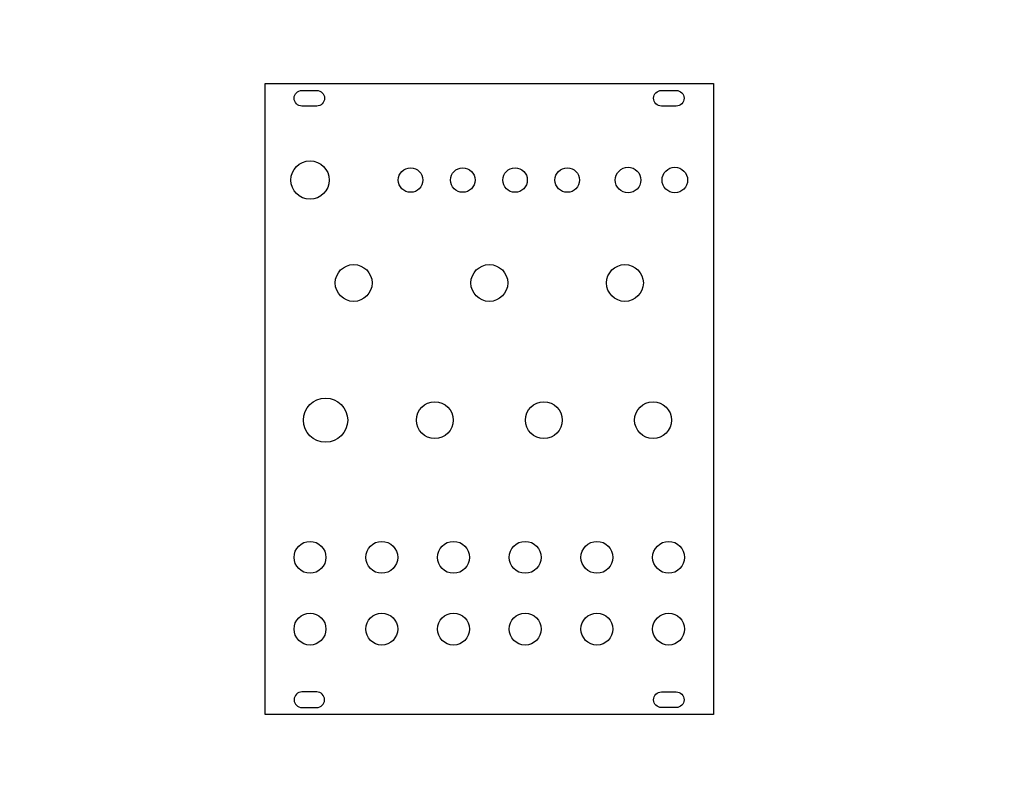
# Paper-space layout 'Sheet2' of a CAD drawing. Header units: millimetres. Extents: x 1.05 to 9.45, y 0.8 to 7.2.
# The model-space entities are those that its viewports show. They can reach past a viewport. Long polylines and large blocks are cut down to what shows.
import ezdxf

# ---------------------------------------------------------------- set-up
doc = ezdxf.new("R2010")
doc.units = ezdxf.units.MM
doc.header["$MEASUREMENT"] = 0
doc.layers.get('0').update_dxf_attribs({"plot": 0})
doc.layers.add('Panel', color=7, linetype='Continuous')
doc.layers.get('0').off()

msp = doc.modelspace()

# ---------------------------------------------------------------- linework, layer by layer
at = {"layer": 'Panel', "color": 0}
msp.add_lwpolyline([(0, 0), (0, 128.5), (91.3, 128.5), (91.3, 0)], close=True, dxfattribs=at)
at = {"layer": 'Panel', "lineweight": -3}
for points in [[(7.5, 127.1), (10.5, 127.1, -1), (10.5, 123.9), (7.5, 123.9, -1)], [(83.7, 123.9), (80.7, 123.9, -1), (80.7, 127.1), (83.7, 127.1, -1)], [(7.5, 1.4), (10.5, 1.4, 1), (10.5, 4.6), (7.5, 4.6, 1)], [(83.7, 1.4), (80.7, 1.4, -1), (80.7, 4.6), (83.7, 4.6, -1)]]:
    msp.add_lwpolyline(points, format="xyb", close=True, dxfattribs=at)
at = {"layer": 'Panel', "color": 0}
for centre, radius in [((9.135, 108.84, 34), 3.9), ((29.615, 108.84, 34), 2.5), ((40.245, 108.84, 34), 2.5), ((50.885, 108.84, 34), 2.5), ((61.515, 108.84, 34), 2.5), ((73.905, 108.84, 34), 2.6), ((83.425, 108.84, 34), 2.6), ((18.025, 87.88), 3.75), ((45.645, 87.88), 3.75), ((73.265, 87.88), 3.75), ((12.305, 59.94), 4.5), ((34.535, 59.94, 86), 3.75), ((56.755, 59.94), 3.75), ((78.985, 59.94), 3.75), ((9.135, 32.005), 3.25), ((23.74, 32.005), 3.25), ((38.345, 32.005), 3.25), ((52.95, 32.005), 3.25), ((67.555, 32.005), 3.25), ((82.16, 32.005), 3.25), ((9.135, 17.4), 3.25), ((23.74, 17.4), 3.25), ((38.345, 17.4), 3.25), ((52.95, 17.4), 3.25), ((67.555, 17.4), 3.25), ((82.16, 17.4), 3.25)]:
    msp.add_circle(centre, radius, dxfattribs=at)

psp = doc.layouts.new('Sheet2')

# ---------------------------------------------------------------- viewports
at = {"layer": '0'}
psp.add_viewport(center=(5.25, 4), size=(8.4, 6.4), view_center_point=(51.385, 64.25), view_height=154.4076, dxfattribs=at)

doc.saveas('drawing.dxf')
